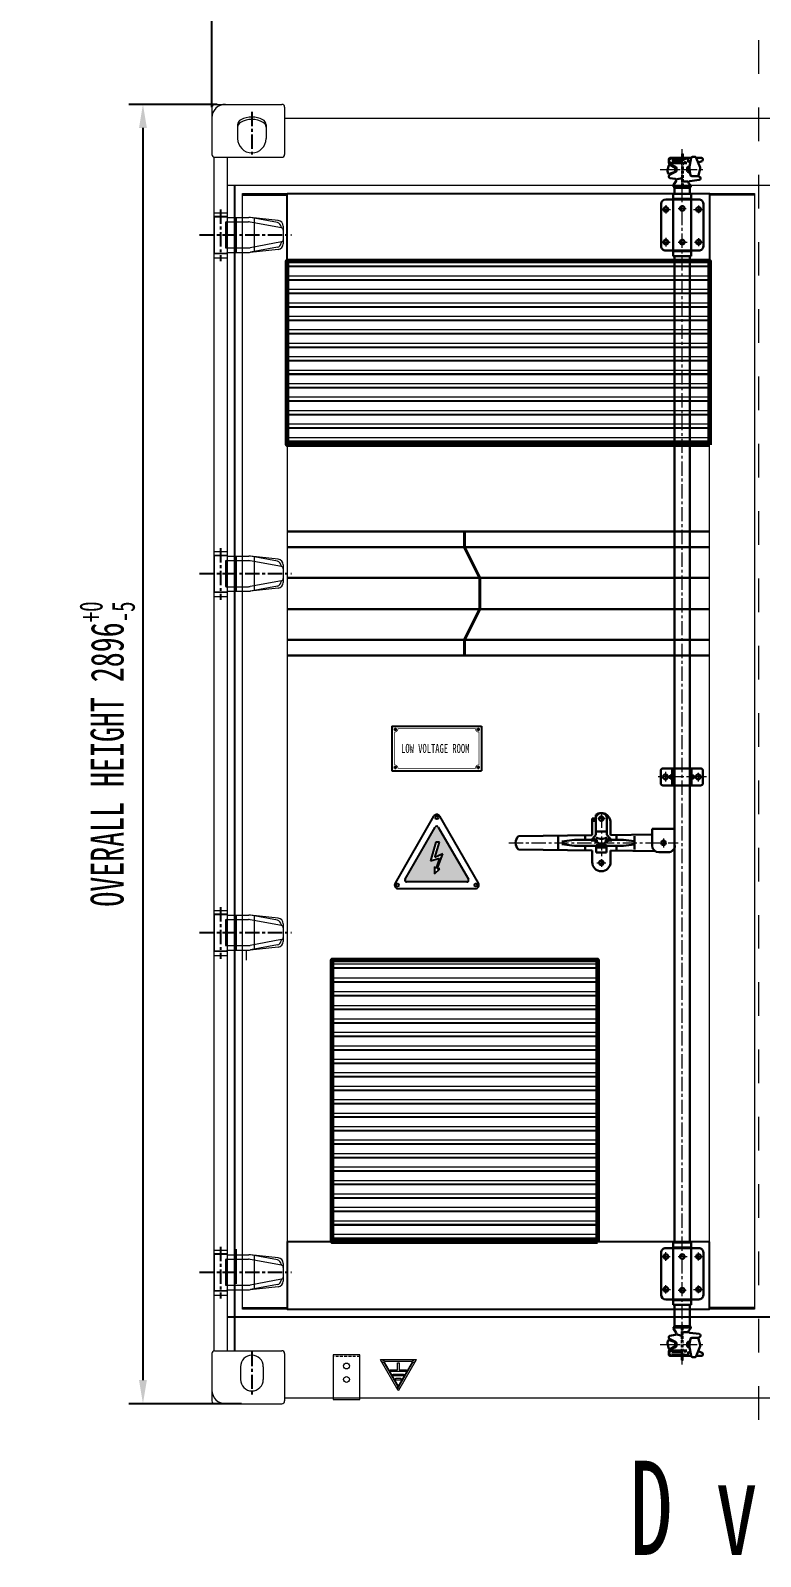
# Model space of a CAD drawing. Header units: millimetres. Extents: x 55614 to 110757, y -66981 to -47484.
# Drawn here: x 58937 to 60565, y -53110 to -49709 of the extents above; entities that cross this region are included whole.
import ezdxf

# ---------------------------------------------------------------- set-up
doc = ezdxf.new("R2010")
doc.units = ezdxf.units.MM
for name, pattern in [('CENTER', [50.8, 31.75, -6.35, 6.35, -6.35]), ('EB_DASH', [6, 3, -3]), ('G', [2, 1.25, -0.25, 0.25, -0.25]), ('HIDDEN', [9.525, 6.35, -3.175])]:
    doc.linetypes.add(name, pattern=pattern)
doc.layers.get('0').update_dxf_attribs({"lineweight": 15})
doc.layers.get('Defpoints').update_dxf_attribs({"lineweight": 15})
for name, color, linetype in [('01', 7, 'Continuous'), ('02___PRT_ALL_AXES', 7, 'Continuous'), ('05', 4, 'G'), ('CT', 4, 'CENTER')]:
    doc.layers.add(name, color=color, linetype=linetype)
for name, color, linetype, lineweight in [('AM_0', 7, 'Continuous', 30), ('AM_3', 6, 'HIDDEN', 15), ('AM_7', 4, 'CENTER', 15), ('CO', 7, 'Continuous', 9), ('THICK', 7, 'Continuous', 0), ('主体经', 7, 'Continuous', 60)]:
    doc.layers.add(name, color=color, linetype=linetype, lineweight=lineweight)
doc.styles.add('FSDBHZ', font='TXT.SHX', dxfattribs={"width": 0.707, "bigfont": 'HZFS.SHX'})
doc.styles.add('仿宋', font='仿宋_GB2312.ttf', dxfattribs={"width": 0.8})
doc.styles.add('标准', font='simsun.ttc', dxfattribs={"width": 0.667})
doc.dimstyles.new('12倍', dxfattribs={"dimscale": 21, "dimtxt": 3.5, "dimasz": 2.5, "dimexe": 1.5, "dimexo": 0, "dimgap": 1, "dimtad": 1, "dimtoh": 1, "dimdsep": 46, "dimtxsty": '仿宋', "dimcen": 2.5, "dimdle": 5, "dimclrd": 4, "dimclre": 4, "dimclrt": 3, "dimadec": 0, "dimazin": 0, "dimtfac": 1, "dimtmove": 0, "dimatfit": 3, "dimfxl": 1, "dimtolj": 1, "dimarcsym": 0})

# ---------------------------------------------------------------- blocks, each defined once
blk = doc.blocks.new('*D1527')
at = {"layer": 'Defpoints', "color": 0}
for p in [(61779.7, -49674.9), (59341.7, -49879.9), (61779.7, -49879.9)]:
    blk.add_point(p, dxfattribs=at)
at = {"layer": 'THICK', "color": 4, "linetype": 'Continuous', "lineweight": -2}
for p, q in [((59341.7, -49879.9), (59341.7, -49643.4)), ((61779.7, -49879.9), (61779.7, -49643.4)), ((59394.2, -49674.9), (61727.2, -49674.9))]:
    blk.add_line(p, q, dxfattribs=at)
at = {"layer": 'THICK', "color": 4}
for points in [[(59394.2, -49666.2), (59394.2, -49683.7), (59341.7, -49674.9)], [(61727.2, -49683.7), (61727.2, -49666.2), (61779.7, -49674.9)]]:
    blk.add_solid(points, dxfattribs=at)
at = {"layer": 'THICK', "color": 3, "lineweight": -3, "insert": (60560.7, -49595.1), "char_height": 73.5, "attachment_point": 5, "style": '标准'}
blk.add_mtext('\\A1;OVERALL HEIGHT {\\A1;2438{\\H0.7x;\\S+0^ -5;}}', dxfattribs=at)
blk = doc.blocks.new('*D1528')
at = {"layer": 'Defpoints', "color": 0}
for p in [(59353.2, -49873.9), (59187.7, -52769.9), (59407.6, -52769.9)]:
    blk.add_point(p, dxfattribs=at)
at = {"layer": 'THICK', "color": 4, "linetype": 'Continuous', "lineweight": -2}
for p, q in [((59353.2, -49873.9), (59156.2, -49873.9)), ((59187.7, -49926.4), (59187.7, -52717.4)), ((59407.6, -52769.9), (59156.2, -52769.9))]:
    blk.add_line(p, q, dxfattribs=at)
at = {"layer": 'THICK', "color": 4}
for points in [[(59196.5, -49926.4), (59179, -49926.4), (59187.7, -49873.9)], [(59179, -52717.4), (59196.5, -52717.4), (59187.7, -52769.9)]]:
    blk.add_solid(points, dxfattribs=at)
at = {"layer": 'THICK', "color": 3, "lineweight": -3, "insert": (59107.9, -51321.9), "char_height": 73.5, "attachment_point": 5, "rotation": 90, "style": '标准'}
blk.add_mtext('\\A1;OVERALL HEIGHT {\\A1;2896{\\H0.7x;\\S+0^ -5;}}', dxfattribs=at)
blk = doc.blocks.new('rehrehetreth')
at = {"linetype": 'ByBlock'}
h = blk.add_hatch(color=2, dxfattribs=at)
h.dxf.hatch_style = 1
edge = h.paths.add_edge_path()
edge.add_arc((99473.8, -259676.1), 4, 30, 150)
edge.add_line((99470.4, -259674.1), (99403.3, -259790.3))
edge.add_arc((99406.7, -259792.3), 4, 150, 270)
edge.add_line((99406.7, -259796.3), (99540.9, -259796.3))
edge.add_arc((99540.9, -259792.3), 4, 270, 30)
edge.add_line((99544.4, -259790.3), (99477.3, -259674.1))
h.paths.add_polyline_path([(99480.2, -259707.5), (99471.5, -259707.5), (99460.2, -259749.6), (99479.8, -259743.7), (99472.4, -259766), (99469, -259762.4), (99469.1, -259778), (99480.8, -259767.1), (99475.1, -259767.1), (99487.4, -259733.6), (99469.6, -259741.6)], flags=16)
at = {"layer": '02___PRT_ALL_AXES', "linetype": 'Continuous'}
for p, q in [((99466.9, -259650.1), (99380.7, -259799.3)), ((99403.3, -259790.3), (99470.4, -259674.1)), ((99477.3, -259674.1), (99544.4, -259790.3)), ((99566.9, -259799.3), (99480.7, -259650.1)), ((99471.5, -259707.5), (99460.2, -259749.6)), ((99469.6, -259741.6), (99480.2, -259707.5)), ((99480.2, -259707.5), (99471.5, -259707.5)), ((99487.4, -259733.6), (99469.6, -259741.6)), ((99475.1, -259767.1), (99487.4, -259733.6)), ((99460.2, -259749.6), (99479.8, -259743.7)), ((99472.4, -259766), (99469, -259762.4)), ((99469, -259762.4), (99469.1, -259778)), ((99469.1, -259778), (99480.8, -259767.1)), ((99479.8, -259743.7), (99472.4, -259766)), ((99480.8, -259767.1), (99475.1, -259767.1)), ((99540.9, -259796.3), (99406.7, -259796.3)), ((99387.7, -259811.3), (99560, -259811.3))]:
    blk.add_line(p, q, dxfattribs=at)
for centre in [(99473.8, -259653.2), (99386.3, -259803.3), (99561.3, -259803.3)]:
    blk.add_circle(centre, 3.1, dxfattribs=at)
for centre, radius, start, end in [((99473.8, -259654.1), 8, 30, 150), ((99473.8, -259676.1), 4, 30, 150), ((99387.7, -259803.3), 8, 150, 270), ((99406.7, -259792.3), 4, 150, 270), ((99540.9, -259792.3), 4, 270, 30), ((99560, -259803.3), 8, 270, 30)]:
    blk.add_arc(centre, radius, start, end, dxfattribs=at)
blk = doc.blocks.new('EY56UY56Y54Y5JHRTYHR')
at = {"layer": '01'}
for p, q in [((-27037.9, -55721.6), (-26837.9, -55721.6)), ((-27037.9, -55721.6), (-27037.9, -55821.6)), ((-26837.9, -55721.6), (-26837.9, -55821.6)), ((-27037.9, -55821.6), (-26837.9, -55821.6))]:
    blk.add_line(p, q, dxfattribs=at)
at = {"layer": '01', "const_width": 1.5}
for points in [[(-27031.9, -55735.1, 0.414214), (-27024.4, -55727.6, 0.414214)], [(-26851.4, -55727.6, 0.414214), (-26843.9, -55735.1, 0.414214)], [(-27024.4, -55815.6, 0.414214), (-27031.9, -55808.1, 0.414214)], [(-26843.9, -55808.1, 0.414214), (-26851.4, -55815.6, 0.414214)]]:
    blk.add_lwpolyline(points, format="xyb", dxfattribs=at)
for points in [[(-27031.9, -55734.4), (-27031.9, -55808.9)], [(-27025.1, -55727.6), (-26850.7, -55727.6)], [(-26843.9, -55734.3), (-26843.9, -55808.9)], [(-27025, -55815.6), (-26850.7, -55815.6)]]:
    blk.add_lwpolyline(points, dxfattribs=at)
at = {"layer": '01', "lineweight": 30}
for centre in [(-27030.4, -55729.1), (-26845.4, -55729.1), (-27030.4, -55814.1), (-26845.4, -55814.1)]:
    blk.add_circle(centre, 1.65, dxfattribs=at)
at = {"layer": '05'}
for p, q in [((-27026.7, -55729.1), (-27034, -55729.1)), ((-27030.4, -55726.1), (-27030.4, -55732.1)), ((-26841.7, -55729.1), (-26849, -55729.1)), ((-26845.4, -55726.1), (-26845.4, -55732.1)), ((-27030.4, -55811.1), (-27030.4, -55817.1)), ((-26845.4, -55811.1), (-26845.4, -55817.1)), ((-27026.7, -55814.1), (-27034, -55814.1)), ((-26841.7, -55814.1), (-26849, -55814.1))]:
    blk.add_line(p, q, dxfattribs=at)
at = {"insert": (-27017.4, -55771.6), "char_height": 20, "attachment_point": 4, "style": 'FSDBHZ'}
blk.add_mtext('{\\fSimHei|b0|i0|c134|p49;\\W0.7;LOW VOLTAGE ROOM}', dxfattribs=at)
blk = doc.blocks.new('EY5TYU56Y5R4')
at = {"color": 6, "lineweight": 13}
blk.add_lwpolyline([(-62562, -56216.3), (-62562, -56116.3), (-62622, -56116.3), (-62622, -56216.3)], close=True, dxfattribs=at)
at = {"color": 6, "linetype": 'HIDDEN', "lineweight": 13}
blk.add_lwpolyline([(-62562, -56212.3), (-62562, -56120.3), (-62622, -56120.3), (-62622, -56212.3)], close=True, dxfattribs=at)
at = {"color": 6, "lineweight": 13}
for centre in [(-62592, -56141.3), (-62592, -56171.3)]:
    blk.add_circle(centre, 6.5, dxfattribs=at)
blk = doc.blocks.new('EY5IU78I87UI786')
at = {"color": 2}
for p, q in [((872260.3, -72846.1), (872299.4, -72913.9)), ((872339, -72845.4), (872260.7, -72845.4)), ((872267.4, -72851.4), (872298.4, -72905.1)), ((872299.3, -72904.6), (872268.3, -72850.9)), ((872330.9, -72848.9), (872268.8, -72848.9)), ((872268.8, -72849.9), (872330.9, -72849.9)), ((872300.3, -72913.9), (872339.4, -72846.1)), ((872331.5, -72850.9), (872300.5, -72904.6)), ((872301.3, -72905.1), (872332.4, -72851.4)), ((872281.9, -72868), (872281.9, -72872)), ((872297.9, -72868), (872281.9, -72868)), ((872281.9, -72872), (872317.9, -72872)), ((872288.5, -72877.6), (872288.5, -72881.5)), ((872311.2, -72877.6), (872288.5, -72877.6)), ((872288.5, -72881.5), (872311.2, -72881.5)), ((872297.9, -72852.5), (872297.9, -72868)), ((872301.8, -72852.5), (872297.9, -72852.5)), ((872301.8, -72868), (872301.8, -72852.5)), ((872317.9, -72868), (872301.8, -72868)), ((872311.2, -72881.5), (872311.2, -72877.6)), ((872317.9, -72872), (872317.9, -72868)), ((872294.1, -72887.1), (872294.1, -72891)), ((872305.7, -72887.1), (872294.1, -72887.1)), ((872294.1, -72891), (872305.7, -72891)), ((872305.7, -72891), (872305.7, -72887.1))]:
    blk.add_line(p, q, dxfattribs=at)
for centre in [(872266.8, -72849.4), (872332.9, -72849.4), (872299.9, -72906.7)]:
    blk.add_circle(centre, 2.1, dxfattribs=at)
for centre, start, end in [((872260.7, -72845.9), 90, 210), ((872339, -72845.9), 330, 90), ((872299.9, -72913.7), 210, 330)]:
    blk.add_arc(centre, 0.5, start, end, dxfattribs=at)

msp = doc.modelspace()

# ---------------------------------------------------------------- linework, layer by layer
at = {"lineweight": -3}
for p, q in [((59391.715, -50054.855), (59391.715, -52651.855)), ((59409.714, -50075.855), (59509.714, -50075.855)), ((60551.715, -50075.855), (60451.715, -50075.855)), ((61745.715, -52576.855), (59375.715, -52576.855)), ((59409.714, -52555.855), (59509.714, -52555.855)), ((60551.715, -52555.855), (60451.715, -52555.855))]:
    msp.add_line(p, q, dxfattribs=at)
for p, q in [((59345.715, -50123.359), (59345.715, -50206.359)), ((59371.715, -50137.359), (59371.715, -50192.359)), ((59345.715, -50878.358), (59345.715, -50961.358)), ((59371.715, -50892.358), (59371.715, -50947.358)), ((59345.715, -51678.357), (59345.715, -51761.357)), ((59371.715, -51692.357), (59371.715, -51747.357)), ((59345.715, -52435.355), (59345.715, -52518.355)), ((59371.715, -52449.355), (59371.715, -52504.355))]:
    msp.add_line(p, q)
at = {"color": 7, "linetype": 'Continuous'}
for p, q in [((60451.715, -50234.804), (59509.714, -50234.804)), ((60451.715, -50236.349), (59509.714, -50236.349)), ((59509.714, -50256.037), (60451.715, -50256.037)), ((60451.715, -50264.804), (59509.714, -50264.804)), ((60451.715, -50266.349), (59509.714, -50266.349)), ((59509.714, -50286.037), (60451.715, -50286.037)), ((60451.715, -50294.804), (59509.714, -50294.804)), ((60451.715, -50296.349), (59509.714, -50296.349)), ((59509.714, -50316.037), (60451.715, -50316.037)), ((60451.715, -50324.804), (59509.714, -50324.804)), ((60451.715, -50326.349), (59509.714, -50326.349)), ((59509.714, -50346.037), (60451.715, -50346.037)), ((60451.715, -50354.804), (59509.714, -50354.804)), ((60451.715, -50356.349), (59509.714, -50356.349)), ((59509.714, -50376.037), (60451.715, -50376.037)), ((60451.715, -50384.804), (59509.714, -50384.804)), ((60451.715, -50386.349), (59509.714, -50386.349)), ((59509.714, -50406.037), (60451.715, -50406.037)), ((60451.715, -50414.804), (59509.714, -50414.804)), ((60451.715, -50416.349), (59509.714, -50416.349)), ((59509.714, -50436.037), (60451.715, -50436.037)), ((60451.715, -50444.804), (59509.714, -50444.804)), ((60451.715, -50446.349), (59509.714, -50446.349)), ((59509.714, -50466.037), (60451.715, -50466.037)), ((60451.715, -50474.804), (59509.714, -50474.804)), ((60451.715, -50476.349), (59509.714, -50476.349)), ((59509.714, -50496.037), (60451.715, -50496.037)), ((60451.715, -50504.804), (59509.714, -50504.804)), ((60451.715, -50506.349), (59509.714, -50506.349)), ((59509.714, -50526.037), (60451.715, -50526.037)), ((60451.715, -50534.804), (59509.714, -50534.804)), ((60451.715, -50536.349), (59509.714, -50536.349)), ((59509.714, -50556.037), (60451.715, -50556.037)), ((60451.715, -50564.804), (59509.714, -50564.804)), ((60451.715, -50566.349), (59509.714, -50566.349)), ((59509.714, -50586.037), (60451.715, -50586.037)), ((60451.715, -50594.804), (59509.714, -50594.804)), ((60451.715, -50596.349), (59509.714, -50596.349)), ((59509.714, -50616.037), (60451.715, -50616.037)), ((60451.715, -50624.804), (59509.714, -50624.804)), ((60451.715, -50626.349), (59509.714, -50626.349)), ((59609.714, -51789.735), (60201.714, -51789.735)), ((60201.714, -51798.502), (59609.714, -51798.502)), ((60201.714, -51800.047), (59609.714, -51800.047)), ((59609.714, -51820.502), (60201.714, -51820.502)), ((60201.714, -51829.269), (59609.714, -51829.269)), ((60201.714, -51830.815), (59609.714, -51830.815)), ((59609.714, -51851.269), (60201.714, -51851.269)), ((60201.714, -51860.036), (59609.714, -51860.036)), ((60201.714, -51861.582), (59609.714, -51861.582)), ((59609.714, -51882.037), (59609.714, -51901.127)), ((59609.714, -51882.037), (60201.714, -51882.037)), ((60201.714, -51890.804), (59609.714, -51890.804)), ((60201.714, -51892.349), (59609.714, -51892.349)), ((60201.714, -51882.037), (60201.714, -51901.127)), ((59609.714, -51912.037), (59609.714, -51931.127)), ((59609.714, -51912.037), (60201.714, -51912.037)), ((60201.714, -51920.804), (59609.714, -51920.804)), ((60201.714, -51922.349), (59609.714, -51922.349)), ((60201.714, -51912.037), (60201.714, -51931.127)), ((59609.714, -51942.037), (59609.714, -51961.127)), ((59609.714, -51942.037), (60201.714, -51942.037)), ((60201.714, -51950.804), (59609.714, -51950.804)), ((60201.714, -51952.349), (59609.714, -51952.349)), ((60201.714, -51942.037), (60201.714, -51961.127)), ((59609.714, -51972.037), (59609.714, -51991.127)), ((59609.714, -51972.037), (60201.714, -51972.037)), ((60201.714, -51980.804), (59609.714, -51980.804)), ((60201.714, -51982.349), (59609.714, -51982.349)), ((59609.714, -52002.037), (59609.714, -52021.127)), ((59609.714, -52002.037), (60201.714, -52002.037)), ((60201.714, -51972.037), (60201.714, -51991.127)), ((60201.714, -52002.037), (60201.714, -52021.127)), ((60201.714, -52010.804), (59609.714, -52010.804)), ((60201.714, -52012.349), (59609.714, -52012.349)), ((59609.714, -52032.037), (59609.714, -52051.127)), ((59609.714, -52032.037), (60201.714, -52032.037)), ((60201.714, -52032.037), (60201.714, -52051.127)), ((60201.714, -52040.804), (59609.714, -52040.804)), ((60201.714, -52042.349), (59609.714, -52042.349)), ((59609.714, -52062.037), (59609.714, -52081.127)), ((59609.714, -52062.037), (60201.714, -52062.037)), ((60201.714, -52070.804), (59609.714, -52070.804)), ((60201.714, -52062.037), (60201.714, -52081.127)), ((60201.714, -52072.349), (59609.714, -52072.349)), ((59609.714, -52092.037), (59609.714, -52111.127)), ((59609.714, -52092.037), (60201.714, -52092.037)), ((60201.714, -52100.804), (59609.714, -52100.804)), ((60201.714, -52102.349), (59609.714, -52102.349)), ((60201.714, -52092.037), (60201.714, -52111.127)), ((59609.714, -52122.037), (59609.714, -52141.127)), ((59609.714, -52122.037), (60201.714, -52122.037)), ((60201.714, -52130.804), (59609.714, -52130.804)), ((60201.714, -52132.349), (59609.714, -52132.349)), ((60201.714, -52122.037), (60201.714, -52141.127)), ((59609.714, -52152.037), (59609.714, -52171.127)), ((59609.714, -52152.037), (60201.714, -52152.037)), ((60201.714, -52160.804), (59609.714, -52160.804)), ((60201.714, -52162.349), (59609.714, -52162.349)), ((60201.714, -52152.037), (60201.714, -52171.127)), ((59609.714, -52182.037), (60201.714, -52182.037)), ((60201.714, -52190.804), (59609.714, -52190.804)), ((60201.714, -52192.349), (59609.714, -52192.349)), ((59609.714, -52212.037), (60201.714, -52212.037)), ((60201.714, -52220.804), (59609.714, -52220.804)), ((60201.714, -52222.349), (59609.714, -52222.349)), ((59609.714, -52242.037), (60201.714, -52242.037)), ((60201.714, -52250.804), (59609.714, -52250.804)), ((60201.714, -52252.349), (59609.714, -52252.349)), ((59609.714, -52272.037), (60201.714, -52272.037)), ((60201.714, -52280.804), (59609.714, -52280.804)), ((60201.714, -52282.349), (59609.714, -52282.349)), ((59609.714, -52302.037), (60201.714, -52302.037)), ((60201.714, -52310.804), (59609.714, -52310.804)), ((60201.714, -52312.349), (59609.714, -52312.349)), ((59609.714, -52332.037), (60201.714, -52332.037)), ((60201.714, -52340.804), (59609.714, -52340.804)), ((60201.714, -52342.349), (59609.714, -52342.349)), ((59609.714, -52362.037), (60201.714, -52362.037)), ((60201.714, -52370.804), (59609.714, -52370.804)), ((60201.714, -52372.349), (59609.714, -52372.349)), ((59609.714, -52392.037), (60201.714, -52392.037)), ((60201.714, -52400.804), (59609.714, -52400.804)), ((60201.714, -52402.349), (59609.714, -52402.349))]:
    msp.add_line(p, q, dxfattribs=at)
at = {"lineweight": -3}
for points in [[(59509.714, -50072.855), (60451.715, -50072.855), (60451.715, -50222.855), (59509.714, -50222.855)], [(60451.715, -52408.855), (59509.714, -52408.855), (59509.714, -52558.855), (60451.715, -52558.855)]]:
    msp.add_lwpolyline(points, close=True, dxfattribs=at)
at = {"layer": 'AM_0'}
for p, q in [((60366.581, -49996.977), (60362.541, -49994.851)), ((60363.197, -49993.415), (60410.656, -49993.415)), ((60394.439, -49996.551), (60400.181, -49994.638)), ((60410.691, -49993.238), (60406.873, -50012.709)), ((60413.635, -49990.815), (60419.12, -49990.815)), ((60430.549, -50014.742), (60421.913, -49992.72)), ((60422.185, -49993.415), (60433.666, -49993.415)), ((60359.654, -50011.345), (60357.559, -50021.593)), ((60357.679, -50023.001), (60359.528, -50027.748)), ((60360.665, -49996.378), (60360.665, -50003.911)), ((60361.431, -50028.616), (60372.372, -50024.709)), ((60366.369, -50001.866), (60361.903, -50004.629)), ((60375.943, -50013.005), (60362.388, -50006.626)), ((60375.942, -50024.626), (60362.388, -50031.005)), ((60362.753, -50005.267), (60400.606, -50005.267)), ((60364.02, -50009.307), (60373.262, -50014.463)), ((60367.857, -49996.551), (60392.738, -49996.551)), ((60367.857, -50002.078), (60392.738, -50002.078)), ((60374.783, -50021.662), (60374.83, -50016.912)), ((60377.665, -50021.912), (60377.665, -50015.719)), ((60394.652, -50002.078), (60401.031, -50004.204)), ((60401.666, -50015.825), (60401.666, -50021.797)), ((60403.524, -50013.051), (60407.094, -50011.582)), ((60407.885, -50026.345), (60403.535, -50024.576)), ((60408.738, -50031.322), (60406.786, -50019.937)), ((60426.223, -50003.712), (60434.807, -50000.18)), ((60426.788, -50031.64), (60430.702, -50017.941)), ((60436.666, -49996.415), (60436.666, -49997.405)), ((60360.665, -50033.719), (60360.665, -50035.252)), ((60375.195, -50040.11), (60363.197, -50038.215)), ((60377.275, -50044.658), (60371.315, -50054.237)), ((60374.665, -50059.816), (60372.308, -50058.389)), ((60373.665, -50059.816), (60407.666, -50059.816)), ((60373.715, -50059.815), (60373.715, -50073.115)), ((60373.934, -50056.816), (60407.274, -50056.816)), ((60386.876, -50038.849), (60379.665, -50040.816)), ((60390.665, -50041.743), (60390.665, -50042.816)), ((60393.665, -50045.816), (60402.896, -50045.816)), ((60409.18, -50054.12), (60405.485, -50050.037)), ((60408.51, -50058.699), (60406.666, -50059.815)), ((60428.569, -50042.167), (60407.306, -50045.051)), ((60407.715, -50059.815), (60407.715, -50073.115)), ((60411.695, -50033.816), (60423.903, -50033.816)), ((60429.296, -50035.055), (60426.174, -50033.785)), ((60431.166, -50037.834), (60431.166, -50039.195)), ((60343.715, -50095.615), (60343.715, -50189.915)), ((60353.715, -50085.615), (60427.715, -50085.615)), ((60370.715, -50073.115), (60410.715, -50073.115)), ((60370.715, -50073.115), (60370.715, -50084.115)), ((60370.715, -50084.115), (60410.715, -50084.115)), ((60370.715, -50085.615), (60370.715, -50199.915)), ((60373.715, -50084.115), (60373.715, -50085.615)), ((60407.715, -50084.115), (60407.715, -50085.615)), ((60410.715, -50073.115), (60410.715, -50084.115)), ((60410.715, -50085.615), (60410.715, -50199.915)), ((60437.715, -50095.615), (60437.715, -50189.915)), ((60353.715, -50199.915), (60427.715, -50199.915)), ((60373.715, -50199.915), (60373.715, -50201.415)), ((60407.715, -50199.915), (60407.715, -50201.415)), ((60370.715, -50201.415), (60410.715, -50201.415)), ((60370.715, -50201.415), (60410.715, -50201.415)), ((60370.715, -50201.415), (60370.715, -50212.415)), ((60370.715, -50212.415), (60410.715, -50212.415)), ((60410.715, -50201.415), (60410.715, -50212.415)), ((59509.714, -50825.696), (60451.716, -50825.696)), ((59905.57, -50826.055), (59904.07, -50826.055)), ((59904.07, -50826.055), (59904.07, -50861.414)), ((59905.57, -50861.055), (59905.57, -50826.055)), ((59509.714, -50861.055), (60451.716, -50861.055)), ((59904.07, -50861.414), (59938.57, -50929.414)), ((59940.07, -50929.055), (59905.57, -50861.055)), ((59509.714, -50929.055), (60451.716, -50929.055)), ((59938.57, -50929.414), (59938.57, -50998.696)), ((59940.07, -50999.055), (59940.07, -50929.055)), ((59509.714, -50999.055), (60451.716, -50999.055)), ((59938.57, -50998.696), (59904.07, -51066.696)), ((59905.57, -51067.055), (59940.07, -50999.055)), ((59509.714, -51067.055), (60451.716, -51067.055)), ((59904.07, -51066.696), (59904.07, -51102.055)), ((59905.57, -51102.055), (59905.57, -51067.055)), ((59509.714, -51102.055), (60451.716, -51102.055)), ((60431.715, -51353.86), (60347.715, -51353.86)), ((60367.815, -51353.86), (60367.815, -51391.86)), ((60411.615, -51353.86), (60411.615, -51391.86)), ((60342.715, -51358.86), (60342.715, -51386.86)), ((60363.815, -51368.86), (60363.815, -51376.86)), ((60367.815, -51369.932), (60363.815, -51368.86)), ((60367.815, -51375.789), (60363.815, -51376.86)), ((60415.615, -51368.86), (60411.615, -51369.932)), ((60415.615, -51376.86), (60411.615, -51375.789)), ((60415.615, -51368.86), (60415.615, -51376.86)), ((60436.715, -51358.86), (60436.715, -51386.86)), ((60431.715, -51391.86), (60347.715, -51391.86)), ((60197.771, -51457.607), (60197.771, -51501.773)), ((60189.771, -51465.558), (60189.771, -51503.046)), ((60189.771, -51465.558), (60197.771, -51465.558)), ((60189.771, -51470.558), (60197.771, -51470.558)), ((60222.771, -51462.355), (60222.771, -51501.773)), ((60230.771, -51470.355), (60230.771, -51502.5)), ((60323.371, -51488.855), (60374.371, -51488.855)), ((60323.371, -51488.855), (60323.371, -51525.855)), ((60025.609, -51505.231), (60189.771, -51503.046)), ((60113.871, -51504.855), (60113.871, -51534.855)), ((60150.217, -51513.079), (60121.793, -51516.632)), ((60150.217, -51526.632), (60121.793, -51523.079)), ((60150.217, -51513.079), (60197.771, -51513.079)), ((60150.217, -51526.632), (60198.871, -51526.632)), ((60173.871, -51504.855), (60173.871, -51513.079)), ((60173.871, -51526.632), (60173.871, -51534.855)), ((60197.771, -51501.773), (60187.24, -51514.901)), ((60198.871, -51494.855), (60221.671, -51494.855)), ((60198.871, -51524.855), (60221.671, -51524.855)), ((60198.871, -51524.855), (60198.871, -51541.146)), ((60221.671, -51524.855), (60221.671, -51541.146)), ((60221.671, -51526.632), (60259.849, -51526.632)), ((60222.771, -51501.773), (60233.302, -51514.901)), ((60222.771, -51513.079), (60259.849, -51513.079)), ((60230.771, -51502.5), (60323.371, -51501.267)), ((60243.871, -51504.855), (60243.871, -51513.079)), ((60243.871, -51526.632), (60243.871, -51534.855)), ((60259.849, -51513.079), (60283.704, -51515.87)), ((60259.849, -51526.632), (60283.704, -51523.84)), ((60283.871, -51504.855), (60283.871, -51534.855)), ((60025.642, -51534.855), (60189.771, -51536.671)), ((60189.771, -51562.755), (60189.771, -51536.671)), ((60198.871, -51529.855), (60221.671, -51529.855)), ((60198.871, -51541.146), (60221.671, -51541.146)), ((60230.771, -51562.755), (60230.771, -51537.124)), ((60230.771, -51537.124), (60329.88, -51538.22)), ((60338.371, -51540.855), (60359.371, -51540.855)), ((60370.715, -52410.515), (60410.715, -52410.515)), ((60370.715, -52421.515), (60370.715, -52410.515)), ((60410.715, -52421.515), (60410.715, -52410.515)), ((60343.715, -52527.315), (60343.715, -52433.015)), ((60353.715, -52423.015), (60427.715, -52423.015)), ((60370.715, -52421.515), (60410.715, -52421.515)), ((60370.715, -52537.315), (60370.715, -52423.015)), ((60373.715, -52423.015), (60373.715, -52421.515)), ((60407.715, -52423.015), (60407.715, -52421.515)), ((60410.715, -52537.315), (60410.715, -52423.015)), ((60437.715, -52527.315), (60437.715, -52433.015)), ((60353.715, -52537.315), (60427.715, -52537.315)), ((60370.715, -52538.815), (60410.715, -52538.815)), ((60370.715, -52549.815), (60370.715, -52538.815)), ((60373.715, -52538.815), (60373.715, -52537.315)), ((60407.715, -52538.815), (60407.715, -52537.315)), ((60410.715, -52549.815), (60410.715, -52538.815)), ((60370.715, -52549.815), (60410.715, -52549.815)), ((60373.715, -52596.815), (60373.715, -52549.815)), ((60407.715, -52596.815), (60407.715, -52549.815)), ((60377.275, -52611.973), (60371.315, -52602.393)), ((60374.665, -52596.815), (60372.308, -52598.242)), ((60373.665, -52596.815), (60407.666, -52596.815)), ((60373.934, -52599.815), (60407.274, -52599.815)), ((60390.665, -52614.887), (60390.665, -52613.815)), ((60393.665, -52610.815), (60402.896, -52610.815)), ((60409.18, -52602.511), (60405.485, -52606.594)), ((60408.51, -52597.932), (60406.666, -52596.815)), ((60428.569, -52614.463), (60407.306, -52611.58)), ((60359.654, -52645.286), (60357.559, -52635.037)), ((60357.679, -52633.629), (60359.528, -52628.882)), ((60360.665, -52622.911), (60360.665, -52621.378)), ((60361.431, -52628.014), (60372.372, -52631.922)), ((60375.942, -52632.005), (60362.388, -52625.626)), ((60375.943, -52643.626), (60362.388, -52650.005)), ((60375.195, -52616.521), (60363.197, -52618.415)), ((60364.02, -52647.324), (60373.262, -52642.168)), ((60374.783, -52634.969), (60374.83, -52639.719)), ((60377.665, -52634.719), (60377.665, -52640.911)), ((60386.876, -52617.781), (60379.665, -52615.815)), ((60401.666, -52640.806), (60401.666, -52634.834)), ((60403.524, -52643.58), (60407.094, -52645.049)), ((60407.885, -52630.285), (60403.535, -52632.055)), ((60408.738, -52625.308), (60406.786, -52636.693)), ((60410.691, -52663.393), (60406.873, -52643.921)), ((60411.695, -52622.815), (60423.903, -52622.815)), ((60430.549, -52641.889), (60421.913, -52663.911)), ((60429.296, -52621.575), (60426.174, -52622.845)), ((60426.788, -52624.991), (60430.702, -52638.69)), ((60431.166, -52618.797), (60431.166, -52617.436)), ((60360.665, -52660.252), (60360.665, -52652.719)), ((60366.369, -52654.765), (60361.903, -52652.001)), ((60366.581, -52659.654), (60362.541, -52661.78)), ((60362.753, -52651.364), (60400.606, -52651.364)), ((60363.197, -52663.216), (60410.656, -52663.216)), ((60367.857, -52654.552), (60392.738, -52654.552)), ((60367.857, -52660.079), (60392.738, -52660.079)), ((60394.439, -52660.079), (60400.181, -52661.992)), ((60394.652, -52654.552), (60401.031, -52652.426)), ((60413.635, -52665.816), (60419.12, -52665.816)), ((60422.185, -52663.216), (60433.666, -52663.216)), ((60426.223, -52652.919), (60434.807, -52656.451)), ((60436.666, -52660.215), (60436.666, -52659.225))]:
    msp.add_line(p, q, dxfattribs=at)
msp.add_lwpolyline([(60373.715, -50212.415), (60407.715, -50212.415), (60407.715, -52410.515), (60373.715, -52410.515)], close=True, dxfattribs=at)
for centre, radius in [((60354.215, -50107.915), 5.25), ((60390.715, -50105.915), 5.25), ((60427.215, -50107.915), 5.25), ((60354.215, -50180.915), 5.25), ((60390.715, -50180.915), 5.25), ((60427.215, -50180.915), 5.25), ((60353.215, -51372.86), 5.5), ((60426.215, -51372.86), 5.5), ((60210.271, -51465.855), 5), ((60348.871, -51519.855), 5), ((60210.271, -51564.255), 5), ((60354.215, -52442.015), 5.25), ((60390.715, -52442.015), 5.25), ((60427.215, -52442.015), 5.25), ((60354.215, -52515.015), 5.25), ((60390.715, -52517.015), 5.25), ((60427.215, -52515.015), 5.25)]:
    msp.add_circle(centre, radius, dxfattribs=at)
for centre, radius, start, end in [((60363.665, -49996.378), 3, 98.97256, 180.0002), ((60397.204, -49999.527), 6.805, 325.657813, 42.135546), ((60413.635, -49993.815), 3, 90.00008, 168.9065), ((60419.12, -49993.815), 3, 21.41293, 90.00008), ((60433.666, -49996.415), 3, 0, 90.00008), ((60360.009, -50022.094), 2.5, 168.449023, 201.282296), ((60360.926, -50027.204), 1.5, 201.282296, 289.654588), ((60362.593, -50011.946), 3, 61.60685, 168.4494), ((60363.665, -50003.911), 3, 180.0001, 244.7988), ((60371.49, -50021.533), 3.295, 285.519163, 357.766973), ((60371.836, -50017.102), 3, 3.632963, 61.60685), ((60374.665, -50015.719), 3, 0, 64.79884), ((60374.665, -50021.912), 3, 295.201, 0), ((60404.666, -50015.825), 3, 112.3639, 180.0002), ((60404.666, -50021.797), 3, 180.0001, 247.8644), ((60426.499, -50016.558), 20, 168.9064, 189.7274), ((60425.894, -50016.567), 5, 344.054535, 21.413092), ((60433.666, -49997.405), 3, 292.3635, 0), ((60363.665, -50033.719), 3, 115.2013, 180.0002), ((60363.665, -50035.252), 3, 180.0001, 261.0275), ((60373.862, -50055.822), 3, 148.1137, 238.8013), ((60374.727, -50043.073), 3, 328.1136, 81.0274), ((60387.665, -50041.743), 3, 0, 105.2552), ((60393.665, -50042.816), 3, 180.0001, 269.9999), ((60407.709, -50048.024), 3, 97.7219, 222.1418), ((60406.956, -50056.133), 3, 301.1988, 42.1417), ((60411.695, -50030.815), 3, 189.7276, 269.9999), ((60423.903, -50030.815), 3, 269.9999, 344.0544), ((60428.166, -50039.195), 3, 277.7217, 0), ((60428.166, -50037.834), 3, 0, 67.8647), ((60353.715, -50095.615), 10, 90.0001, 179.9999), ((60427.715, -50095.615), 10, 0, 90.0002), ((60353.715, -50189.915), 10, 179.9998, 270.00002), ((60427.715, -50189.915), 10, 269.99992, 0), ((60347.715, -51358.86), 5, 89.99992, 180), ((60431.715, -51358.86), 5, 359.9999, 89.99992), ((60347.715, -51386.86), 5, 180, 270.0001), ((60431.715, -51386.86), 5, 270.0001, 359.9999), ((60210.271, -51473.855), 20.5, 0, 127.572), ((60210.271, -51465.855), 12.5, 0, 180.0002), ((60038.871, -51519.855), 20, 131.4097, 228.5903), ((60190.693, -51525.647), 11.287, 51.165186, 107.812645), ((60193.223, -51522.427), 11.287, 51.165186, 107.812645), ((60210.271, -51503.73), 18.125, 226.3971, 313.6028), ((60210.528, -51489.901), 21.288, 235.62456, 304.37544), ((60207.612, -51515.363), 7.512, 166.699891, 205.663234), ((60212.93, -51515.363), 7.512, 334.336766, 13.300109), ((60227.318, -51522.427), 11.287, 72.187355, 128.834814), ((60229.849, -51525.647), 11.287, 72.187355, 128.834814), ((60338.371, -51525.855), 15, 180.0001, 270), ((60359.371, -51525.855), 15, 269.9999, 0), ((60210.271, -51562.755), 20.5, 180.0001, 0), ((60353.715, -52433.015), 10, 89.99998, 180.0002), ((60427.715, -52433.015), 10, 0, 90.00008), ((60353.715, -52527.315), 10, 180.0001, 269.9999), ((60427.715, -52527.315), 10, 269.9998, 0), ((60373.862, -52600.808), 3, 121.1987, 211.8863), ((60374.727, -52613.557), 3, 278.9726, 31.8864), ((60387.665, -52614.887), 3, 254.7448, 0), ((60393.665, -52613.815), 3, 90.0001, 179.9999), ((60407.709, -52608.607), 3, 137.8582, 262.2781), ((60406.956, -52600.498), 3, 317.8583, 58.8012), ((60428.166, -52617.436), 3, 0, 82.2783), ((60360.009, -52634.537), 2.5, 158.717704, 191.550977), ((60360.926, -52629.427), 1.5, 70.345412, 158.717704), ((60362.593, -52644.685), 3, 191.5506, 298.39315), ((60363.665, -52621.378), 3, 98.9725, 179.9999), ((60363.665, -52622.911), 3, 179.9998, 244.7987), ((60371.49, -52635.097), 3.295, 2.233027, 74.480837), ((60371.836, -52639.529), 3, 298.39315, 356.367037), ((60374.665, -52634.719), 3, 0, 64.799), ((60374.665, -52640.911), 3, 295.20116, 0), ((60404.666, -52634.834), 3, 112.1356, 179.9999), ((60404.666, -52640.806), 3, 179.9998, 247.6361), ((60426.499, -52640.073), 20, 170.2726, 191.0936), ((60411.695, -52625.815), 3, 90.0001, 170.2724), ((60423.903, -52625.815), 3, 15.9456, 90.0001), ((60428.166, -52618.797), 3, 292.1353, 0), ((60425.894, -52640.063), 5, 338.586908, 15.945465), ((60363.665, -52652.719), 3, 115.2012, 179.9999), ((60363.665, -52660.252), 3, 179.9998, 261.02744), ((60397.204, -52657.103), 6.805, 317.864454, 34.342187), ((60413.635, -52662.816), 3, 191.0935, 269.99992), ((60419.12, -52662.816), 3, 269.99992, 338.58707), ((60433.666, -52660.215), 3, 269.99992, 0), ((60433.666, -52659.225), 3, 0, 67.6365)]:
    msp.add_arc(centre, radius, start, end, dxfattribs=at)
for p in [(60390.665, -50059.816), (60407.715, -50212.415), (60407.715, -52410.515), (60390.665, -52596.815)]:
    msp.add_point(p, dxfattribs=at)
at = {"layer": 'AM_3'}
for p, q in [((60388.715, -49983.815), (60392.715, -49983.815)), ((60388.715, -49983.815), (60388.715, -50058.578)), ((60388.715, -52672.815), (60388.715, -52598.052)), ((60392.715, -52672.815), (60392.715, -52597.706)), ((60388.715, -52672.815), (60392.715, -52672.815))]:
    msp.add_line(p, q, dxfattribs=at)
msp.add_lwpolyline([(60392.715, -49983.815), (60392.715, -50058.924)], dxfattribs=at)
at = {"layer": 'AM_7'}
for p, q in [((60390.715, -52682.815), (60390.715, -49973.815)), ((60341.507, -50018.815), (60439.275, -50018.815)), ((60345.415, -50107.915), (60364.734, -50107.915)), ((60354.215, -50098.702), (60354.215, -50117.022)), ((60381.721, -50105.915), (60399.375, -50105.915)), ((60415.696, -50107.915), (60437.715, -50107.915)), ((60427.215, -50099.369), (60427.215, -50116.689)), ((60346.081, -50180.915), (60363.735, -50180.915)), ((60354.215, -50171.316), (60354.215, -50190.635)), ((60381.721, -50180.915), (60401.374, -50180.915)), ((60418.361, -50180.915), (60435.682, -50180.915)), ((60427.215, -50171.982), (60427.215, -50189.969)), ((60444.715, -51372.86), (60336.715, -51372.86)), ((60353.215, -51361.61), (60353.215, -51383.36)), ((60426.215, -51363.86), (60426.215, -51382.86)), ((60210.271, -51454.605), (60210.271, -51573.419)), ((60210.274, -51454.605), (60210.274, -51573.419)), ((60218.371, -51465.855), (60202.121, -51465.855)), ((60218.374, -51465.855), (60202.124, -51465.855)), ((60003.867, -51519.855), (60381.644, -51519.855)), ((60348.871, -51509.855), (60348.871, -51529.855)), ((60348.874, -51509.855), (60348.874, -51529.855)), ((60200.271, -51564.255), (60220.271, -51564.255)), ((60200.274, -51564.255), (60220.274, -51564.255)), ((60346.081, -52442.015), (60363.735, -52442.015)), ((60354.215, -52451.614), (60354.215, -52432.295)), ((60381.721, -52442.015), (60401.374, -52442.015)), ((60418.361, -52442.015), (60435.682, -52442.015)), ((60427.215, -52450.948), (60427.215, -52432.961)), ((60354.215, -52524.228), (60354.215, -52505.908)), ((60427.215, -52523.561), (60427.215, -52506.241)), ((60345.415, -52515.015), (60364.734, -52515.015)), ((60381.721, -52517.015), (60399.375, -52517.015)), ((60415.696, -52515.015), (60437.715, -52515.015)), ((60341.507, -52637.815), (60439.275, -52637.815))]:
    msp.add_line(p, q, dxfattribs=at)
at = {"layer": 'CO'}
for p, q in [((59341.715, -49879.853), (59341.715, -49985.859)), ((59347.709, -49873.859), (59497.715, -49873.859)), ((59503.715, -49879.859), (59503.715, -49985.859)), ((59398.965, -49919.35), (59398.965, -49950.109)), ((59462.465, -49919.35), (59462.465, -49950.109)), ((59503.714, -49904.859), (61617.716, -49904.859)), ((59345.715, -49991.859), (59345.715, -52652.196)), ((59347.715, -49991.859), (59497.715, -49991.859)), ((59375.715, -49991.859), (59375.715, -52651.855)), ((61745.716, -50054.855), (59375.715, -50054.855)), ((59345.715, -50115.359), (59375.717, -50115.359)), ((59345.715, -50123.359), (59375.715, -50123.359)), ((59345.715, -50124.359), (59375.715, -50124.359)), ((59346.715, -50125.359), (59346.715, -50204.359)), ((59376.215, -50125.859), (59423.873, -50125.859)), ((59395.715, -50126.436), (59395.715, -50203.467)), ((59489.541, -50132.667), (59426.772, -50125.972)), ((59487.541, -50137.341), (59427.525, -50126.195)), ((59435.715, -50127.942), (59435.715, -50201.64)), ((59373.215, -50135.859), (59422.953, -50135.859)), ((59374.715, -50137.359), (59374.715, -50192.359)), ((59496.628, -50149.199), (59426.604, -50136.195)), ((59495.715, -50147.173), (59495.715, -50149.03)), ((59500.715, -50145.096), (59500.715, -50184.621)), ((59373.215, -50193.859), (59422.953, -50193.859)), ((59496.628, -50180.518), (59426.604, -50193.523)), ((59489.541, -50197.051), (59426.772, -50203.746)), ((59487.541, -50192.377), (59427.525, -50203.523)), ((59495.715, -50180.688), (59495.715, -50182.545)), ((59345.715, -50205.359), (59375.715, -50205.359)), ((59345.715, -50206.359), (59375.715, -50206.359)), ((59345.715, -50215.859), (59375.717, -50215.859)), ((59376.215, -50203.859), (59424.651, -50203.859)), ((59345.715, -50870.358), (59375.717, -50870.358)), ((59345.715, -50878.358), (59375.715, -50878.358)), ((59345.715, -50879.358), (59375.715, -50879.358)), ((59346.715, -50880.358), (59346.715, -50959.358)), ((59373.215, -50890.858), (59422.953, -50890.858)), ((59374.715, -50892.358), (59374.715, -50947.358)), ((59376.215, -50880.858), (59423.873, -50880.858)), ((59395.715, -50881.435), (59395.715, -50958.466)), ((59496.628, -50904.198), (59426.604, -50891.194)), ((59489.541, -50887.666), (59426.772, -50880.971)), ((59487.541, -50892.34), (59427.525, -50881.194)), ((59435.715, -50882.941), (59435.715, -50956.639)), ((59495.715, -50902.172), (59495.715, -50904.029)), ((59500.715, -50900.095), (59500.715, -50939.62)), ((59496.628, -50935.517), (59426.604, -50948.521)), ((59487.541, -50947.376), (59427.525, -50958.521)), ((59495.715, -50935.687), (59495.715, -50937.544)), ((59345.715, -50960.358), (59375.715, -50960.358)), ((59345.715, -50961.358), (59375.715, -50961.358)), ((59345.715, -50970.858), (59375.717, -50970.858)), ((59373.215, -50948.858), (59422.953, -50948.858)), ((59376.215, -50958.858), (59424.651, -50958.858)), ((59489.541, -50952.05), (59426.772, -50958.745)), ((59345.715, -51670.357), (59375.717, -51670.357)), ((59345.715, -51678.357), (59375.715, -51678.357)), ((59345.715, -51679.357), (59375.715, -51679.357)), ((59346.715, -51680.357), (59346.715, -51759.357)), ((59373.215, -51690.857), (59422.953, -51690.857)), ((59374.715, -51692.357), (59374.715, -51747.357)), ((59376.215, -51680.857), (59423.873, -51680.857)), ((59395.715, -51681.434), (59395.715, -51758.465)), ((59496.628, -51704.197), (59426.604, -51691.193)), ((59489.541, -51687.665), (59426.772, -51680.969)), ((59487.541, -51692.339), (59427.525, -51681.193)), ((59435.715, -51682.94), (59435.715, -51756.638)), ((59495.715, -51702.17), (59495.715, -51704.028)), ((59500.715, -51700.094), (59500.715, -51739.619)), ((59345.715, -51760.357), (59375.715, -51760.357)), ((59345.715, -51761.357), (59375.715, -51761.357)), ((59373.215, -51748.857), (59422.953, -51748.857)), ((59375.715, -51758.942), (59375.715, -51781.491)), ((59376.215, -51758.857), (59424.651, -51758.857)), ((59418.215, -51758.857), (59418.215, -51781.491)), ((59496.628, -51735.516), (59426.604, -51748.52)), ((59489.541, -51752.049), (59426.772, -51758.744)), ((59487.541, -51747.375), (59427.525, -51758.52)), ((59495.715, -51735.686), (59495.715, -51737.543)), ((59345.715, -51770.857), (59375.717, -51770.857)), ((59345.715, -52427.355), (59375.717, -52427.355)), ((59345.715, -52435.355), (59375.715, -52435.355)), ((59345.715, -52436.355), (59375.715, -52436.355)), ((59346.715, -52437.355), (59346.715, -52516.355)), ((59376.215, -52437.855), (59423.873, -52437.855)), ((59395.715, -52425.432), (59395.715, -52502.463)), ((59489.541, -52444.663), (59426.772, -52437.968)), ((59487.541, -52449.337), (59427.525, -52438.191)), ((59435.715, -52439.938), (59435.715, -52513.637)), ((59373.215, -52447.855), (59422.953, -52447.855)), ((59374.715, -52449.355), (59374.715, -52504.355)), ((59496.628, -52461.196), (59426.604, -52448.191)), ((59495.715, -52459.169), (59495.715, -52461.026)), ((59500.715, -52457.093), (59500.715, -52496.617)), ((59373.215, -52505.855), (59422.953, -52505.855)), ((59496.628, -52492.514), (59426.604, -52505.519)), ((59489.541, -52509.047), (59426.772, -52515.742)), ((59487.541, -52504.373), (59427.525, -52515.519)), ((59495.715, -52492.684), (59495.715, -52494.541)), ((59345.715, -52517.355), (59375.715, -52517.355)), ((59345.715, -52518.355), (59375.715, -52518.355)), ((59345.715, -52527.855), (59375.717, -52527.855)), ((59376.215, -52515.855), (59424.651, -52515.855)), ((59341.715, -52657.849), (59341.715, -52763.855)), ((59347.709, -52651.855), (59497.715, -52651.855)), ((59503.715, -52657.855), (59503.715, -52763.855)), ((59405.215, -52687.355), (59405.215, -52715.855)), ((59456.215, -52687.355), (59456.215, -52715.855)), ((59347.715, -52769.855), (59497.715, -52769.855)), ((59503.715, -52756.855), (61617.716, -52756.855))]:
    msp.add_line(p, q, dxfattribs=at)
for points in [[(59509.714, -52558.855), (59409.714, -52558.855), (59409.714, -50072.855), (59509.714, -50072.855)], [(60451.715, -52558.855), (60451.715, -50072.855), (60551.715, -50072.855), (60551.715, -52558.855)]]:
    msp.add_lwpolyline(points, close=True, dxfattribs=at)
for centre, radius, start, end in [((59371.685, -49903.829), 29.97, 90.00008, 180.0001), ((59347.709, -49879.853), 5.994, 90.00005, 180.0001), ((59497.715, -49879.859), 6, 0, 90), ((59411.465, -49919.35), 12.5, 116.265336, 180), ((59411.465, -49925.017), 12.5, 120, 180), ((59430.715, -49958.359), 51, 60, 120), ((59430.715, -49958.359), 56, 63.734664, 116.265336), ((59449.965, -49919.35), 12.5, 0, 63.734664), ((59449.965, -49925.017), 12.5, 0, 60), ((59430.715, -49950.109), 31.75, 180, 0), ((59347.715, -49985.859), 6, 180, 270), ((59497.715, -49985.859), 6, 270, 0), ((59347.715, -50125.359), 1, 90, 180), ((59376.215, -50124.359), 1.5, 180, 270), ((59423.873, -50145.859), 20, 79.479216, 90), ((59424.651, -50145.859), 20, 83.911472, 90), ((59373.215, -50137.359), 1.5, 90, 180), ((59376.215, -50137.359), 1.5, 90, 180), ((59422.953, -50155.859), 20, 79.479216, 90), ((59485.715, -50147.173), 10, 0, 79.479216), ((59488.215, -50145.096), 12.5, 0, 83.911472), ((59495.715, -50154.115), 5, 0, 79.479216), ((59373.215, -50192.359), 1.5, 180, 270), ((59376.215, -50192.359), 1.5, 180, 270), ((59422.953, -50173.859), 20, 270, 280.520784), ((59485.715, -50182.545), 10, 280.520784, 0), ((59488.215, -50184.621), 12.5, 276.088528, 0), ((59495.715, -50175.602), 5, 280.520784, 0), ((59347.715, -50204.359), 1, 180, 270), ((59376.215, -50205.359), 1.5, 90, 180), ((59423.873, -50183.859), 20, 270, 280.520784), ((59347.715, -50880.358), 1, 90, 180), ((59376.215, -50879.358), 1.5, 180, 270), ((59373.215, -50892.358), 1.5, 90, 180), ((59376.215, -50892.358), 1.5, 90, 180), ((59422.953, -50910.858), 20, 79.479216, 90), ((59423.873, -50900.858), 20, 79.479216, 90), ((59424.651, -50900.858), 20, 83.911472, 90), ((59485.715, -50902.172), 10, 0, 79.479216), ((59488.215, -50900.095), 12.5, 0, 83.911472), ((59495.715, -50909.114), 5, 0, 79.479216), ((59373.215, -50947.358), 1.5, 180, 270), ((59376.215, -50947.358), 1.5, 180, 270), ((59422.953, -50928.858), 20, 270, 280.520784), ((59485.715, -50937.544), 10, 280.520784, 0), ((59488.215, -50939.62), 12.5, 276.088528, 0), ((59495.715, -50930.601), 5, 280.520784, 0), ((59347.715, -50959.358), 1, 180, 270), ((59376.215, -50960.358), 1.5, 90, 180), ((59423.873, -50938.858), 20, 270, 280.520784), ((59347.715, -51680.357), 1, 90, 180), ((59373.215, -51692.357), 1.5, 90, 180), ((59376.215, -51679.357), 1.5, 180, 270), ((59376.215, -51692.357), 1.5, 90, 180), ((59422.953, -51710.857), 20, 79.479216, 90), ((59423.873, -51700.857), 20, 79.479216, 90), ((59424.651, -51700.857), 20, 83.911472, 90), ((59485.715, -51702.17), 10, 0, 79.479216), ((59488.215, -51700.094), 12.5, 0, 83.911472), ((59495.715, -51709.113), 5, 0, 79.479216), ((59495.715, -51730.6), 5, 280.520784, 0), ((59347.715, -51759.357), 1, 180, 270), ((59373.215, -51747.357), 1.5, 180, 270), ((59376.215, -51747.357), 1.5, 180, 270), ((59376.215, -51760.357), 1.5, 90, 180), ((59422.953, -51728.857), 20, 270, 280.520784), ((59423.873, -51738.857), 20, 270, 280.520784), ((59485.715, -51737.543), 10, 280.520784, 0), ((59488.215, -51739.619), 12.5, 276.088528, 0), ((59347.715, -52437.355), 1, 90, 180), ((59376.215, -52436.355), 1.5, 180, 270), ((59423.873, -52457.855), 20, 79.479216, 90), ((59424.651, -52457.855), 20, 83.911472, 90), ((59488.215, -52457.093), 12.5, 0, 83.911472), ((59373.215, -52449.355), 1.5, 90, 180), ((59376.215, -52449.355), 1.5, 90, 180), ((59422.953, -52467.855), 20, 79.479216, 90), ((59485.715, -52459.169), 10, 0, 79.479216), ((59495.715, -52466.111), 5, 0, 79.479216), ((59373.215, -52504.355), 1.5, 180, 270), ((59376.215, -52504.355), 1.5, 180, 270), ((59422.953, -52485.855), 20, 270, 280.520784), ((59485.715, -52494.541), 10, 280.520784, 0), ((59488.215, -52496.617), 12.5, 276.088528, 0), ((59495.715, -52487.599), 5, 280.520784, 0), ((59347.715, -52516.355), 1, 180, 270), ((59376.215, -52517.355), 1.5, 90, 180), ((59423.873, -52495.855), 20, 270, 280.520784), ((59347.709, -52657.849), 5.994, 90.00005, 180.0001), ((59430.715, -52687.355), 25.5, 0, 180), ((59497.715, -52657.855), 6, 0, 90), ((59430.715, -52715.855), 25.5, 180, 0), ((59371.715, -52739.855), 30, 180, 270), ((59347.715, -52763.855), 6, 180, 270), ((59497.715, -52763.855), 6, 270, 0)]:
    msp.add_arc(centre, radius, start, end, dxfattribs=at)
at = {"layer": 'CT'}
for p, q in [((59430.715, -49890.434), (59430.715, -49990.434)), ((59360.715, -50108.109), (59360.715, -50223.359)), ((59314.17, -50164.859), (59519.362, -50164.859)), ((59314.17, -50164.859), (59519.362, -50164.859)), ((59360.715, -50863.108), (59360.715, -50978.358)), ((59314.17, -50919.858), (59519.362, -50919.858)), ((59314.17, -50919.858), (59519.362, -50919.858)), ((59360.715, -51663.107), (59360.715, -51778.357)), ((59314.17, -51719.857), (59519.362, -51719.857)), ((59314.17, -51719.857), (59519.362, -51719.857)), ((59360.715, -52420.105), (59360.715, -52535.355)), ((59314.17, -52476.855), (59519.362, -52476.855)), ((59314.17, -52476.855), (59519.362, -52476.855)), ((59430.715, -52654.43), (59430.715, -52754.43))]:
    msp.add_line(p, q, dxfattribs=at)
at = {"layer": 'THICK', "color": 1, "linetype": 'EB_DASH', "ltscale": 25}
msp.add_line((60560.715, -49730.663), (60560.715, -52854.551), dxfattribs=at)
at = {"layer": '主体经'}
for points in [[(60451.715, -50632.855), (59509.714, -50632.855), (59509.714, -50222.855), (60451.715, -50222.855)], [(60201.714, -52408.855), (59609.714, -52408.855), (59609.714, -51780.855), (60201.714, -51780.855)]]:
    msp.add_lwpolyline(points, close=True, dxfattribs=at)

# ---------------------------------------------------------------- block references
at = {"lineweight": -3}
for name, p in [('EY56UY56Y54Y5JHRTYHR', (86780.958, 4462.057)), ('EY5TYU56Y5R4', (122233.723, 3455.48))]:
    msp.add_blockref(name, p, dxfattribs=at)
at = {"color": 2, "linetype": 'ByBlock'}
msp.add_blockref('rehrehetreth', (-39630.723, 208189.388), dxfattribs=at)
at = {"layer": 'THICK', "lineweight": -3, "xscale": -1}
msp.add_blockref('EY5IU78I87UI786', (932057.28, 20173.767), dxfattribs=at)

# ---------------------------------------------------------------- texts
at = {"color": 34, "lineweight": 15, "insert": (60845.405, -52896.974), "char_height": 210, "attachment_point": 3, "style": '标准'}
msp.add_mtext('D view', dxfattribs=at)

# ---------------------------------------------------------------- dimensions: what is measured, and where the dimension line sits
at = {"layer": 'THICK', "lineweight": -3}
dim = msp.add_linear_dim(base=(61779.715, -49674.922), p1=(59341.715, -49879.853), p2=(61779.715, -49879.853), text='OVERALL HEIGHT {\\A1;<>{\\H0.7x;\\S+0^ -5;}}', dimstyle='12倍', override={"dimtxsty": '标准'}, dxfattribs=at)
dim.commit()
dim.dimension.update_dxf_attribs({"geometry": '*D1527', "text_midpoint": (60560.715, -49595.129)})
dim = msp.add_linear_dim(base=(59187.704, -52769.855), p1=(59353.243, -49873.855), p2=(59407.641, -52769.855), angle=90, text='OVERALL HEIGHT {\\A1;<>{\\H0.7x;\\S+0^ -5;}}', dimstyle='12倍', override={"dimtxsty": '标准'}, dxfattribs=at)
dim.commit()
dim.dimension.update_dxf_attribs({"geometry": '*D1528', "text_midpoint": (59187.704, -51321.855), "dimtype": 160})

doc.saveas('drawing.dxf')
